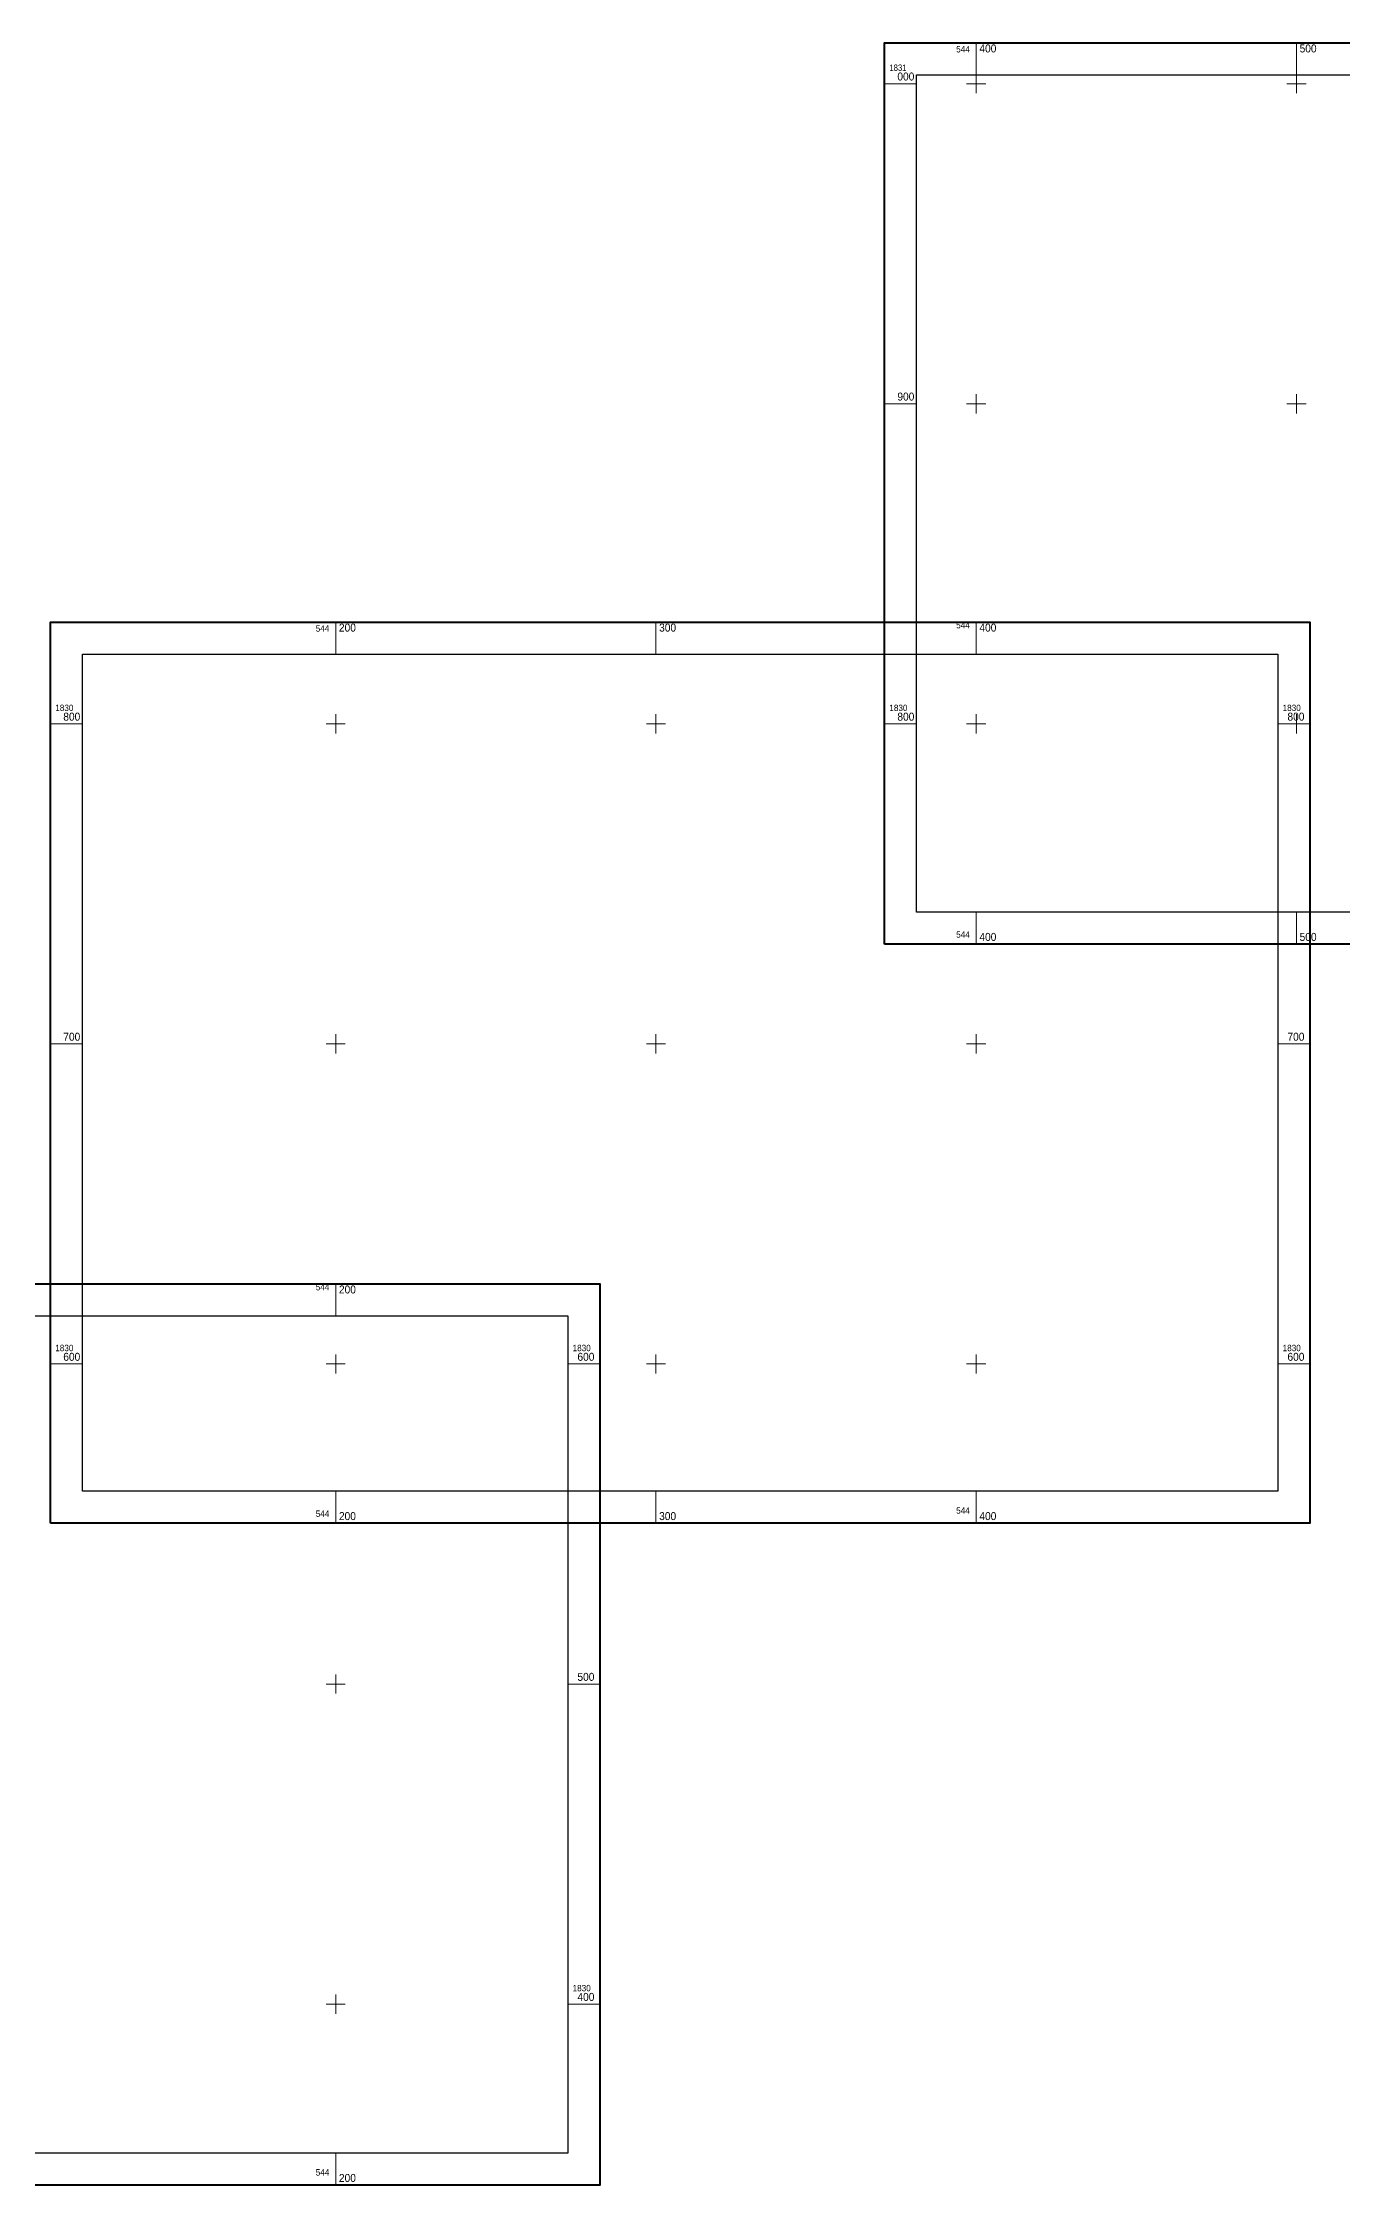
# Model space of a CAD drawing. Header units: metres. Extents: x 542869 to 545424, y 1823472 to 1835781.
# Drawn here: x 544109 to 544514, y 1830343 to 1831013 of the extents above; entities that cross this region are included whole.
import ezdxf
from ezdxf.enums import TextEntityAlignment as Align

# ---------------------------------------------------------------- set-up
doc = ezdxf.new("R2010")
doc.units = ezdxf.units.M
for name, color, linetype, lineweight in [('32', 7, 'Continuous', 13), ('33', 7, 'Continuous', 13), ('34', 7, 'Continuous', 13)]:
    doc.layers.add(name, color=color, linetype=linetype, lineweight=lineweight)

msp = doc.modelspace()

# ---------------------------------------------------------------- linework, layer by layer
at = {"layer": '32'}
for p, q in [((544400, 1831002.77), (544400, 1831012.77)), ((544500, 1831002.77), (544500, 1831012.77)), ((544371.39, 1831000), (544381.39, 1831000)), ((544397, 1831000), (544403, 1831000)), ((544400, 1830997), (544400, 1831003)), ((544497, 1831000), (544503, 1831000)), ((544500, 1830997), (544500, 1831003)), ((544371.39, 1830900), (544381.39, 1830900)), ((544397, 1830900), (544403, 1830900)), ((544400, 1830897), (544400, 1830903)), ((544497, 1830900), (544503, 1830900)), ((544500, 1830897), (544500, 1830903)), ((544371.39, 1830800), (544381.39, 1830800)), ((544397, 1830800), (544403, 1830800)), ((544400, 1830797), (544400, 1830803)), ((544497, 1830800), (544503, 1830800)), ((544500, 1830797), (544500, 1830803)), ((544400, 1830731.18), (544400, 1830741.18)), ((544500, 1830731.18), (544500, 1830741.18))]:
    msp.add_line(p, q, dxfattribs=at)
at = {"layer": '32', "lineweight": 40}
msp.add_lwpolyline([(544371.39, 1830731.18), (544371.39, 1831012.77), (544764.66, 1831012.77), (544764.66, 1830731.18)], close=True, dxfattribs=at)
at = {"layer": '32', "lineweight": 25}
msp.add_lwpolyline([(544381.39, 1830741.18), (544381.39, 1831002.77), (544754.66, 1831002.77), (544754.66, 1830741.18)], close=True, dxfattribs=at)
at = {"layer": '33'}
for p, q in [((544200, 1830821.82), (544200, 1830831.82)), ((544300, 1830821.82), (544300, 1830831.82)), ((544400, 1830821.82), (544400, 1830831.82)), ((544110.93, 1830800), (544120.93, 1830800)), ((544197, 1830800), (544203, 1830800)), ((544200, 1830797), (544200, 1830803)), ((544297, 1830800), (544303, 1830800)), ((544300, 1830797), (544300, 1830803)), ((544397, 1830800), (544403, 1830800)), ((544400, 1830797), (544400, 1830803)), ((544494.2, 1830800), (544504.2, 1830800)), ((544110.93, 1830700), (544120.93, 1830700)), ((544197, 1830700), (544203, 1830700)), ((544200, 1830697), (544200, 1830703)), ((544297, 1830700), (544303, 1830700)), ((544300, 1830697), (544300, 1830703)), ((544397, 1830700), (544403, 1830700)), ((544400, 1830697), (544400, 1830703)), ((544494.2, 1830700), (544504.2, 1830700)), ((544110.93, 1830600), (544120.93, 1830600)), ((544197, 1830600), (544203, 1830600)), ((544200, 1830597), (544200, 1830603)), ((544297, 1830600), (544303, 1830600)), ((544300, 1830597), (544300, 1830603)), ((544397, 1830600), (544403, 1830600)), ((544400, 1830597), (544400, 1830603)), ((544494.2, 1830600), (544504.2, 1830600)), ((544200, 1830550.23), (544200, 1830560.23)), ((544300, 1830550.23), (544300, 1830560.23)), ((544400, 1830550.23), (544400, 1830560.23))]:
    msp.add_line(p, q, dxfattribs=at)
at = {"layer": '33', "lineweight": 40}
msp.add_lwpolyline([(544110.93, 1830550.23), (544110.93, 1830831.82), (544504.2, 1830831.82), (544504.2, 1830550.23)], close=True, dxfattribs=at)
at = {"layer": '33', "lineweight": 25}
msp.add_lwpolyline([(544120.93, 1830560.23), (544120.93, 1830821.82), (544494.2, 1830821.82), (544494.2, 1830560.23)], close=True, dxfattribs=at)
at = {"layer": '34'}
for p, q in [((544200, 1830615.03), (544200, 1830625.03)), ((544197, 1830600), (544203, 1830600)), ((544200, 1830597), (544200, 1830603)), ((544272.48, 1830600), (544282.48, 1830600)), ((544197, 1830500), (544203, 1830500)), ((544200, 1830497), (544200, 1830503)), ((544272.48, 1830500), (544282.48, 1830500)), ((544197, 1830400), (544203, 1830400)), ((544200, 1830397), (544200, 1830403)), ((544272.48, 1830400), (544282.48, 1830400)), ((544200, 1830343.44), (544200, 1830353.44))]:
    msp.add_line(p, q, dxfattribs=at)
at = {"layer": '34', "lineweight": 40}
msp.add_lwpolyline([(543889.21, 1830343.44), (543889.21, 1830625.03), (544282.48, 1830625.03), (544282.48, 1830343.44)], close=True, dxfattribs=at)
at = {"layer": '34', "lineweight": 25}
msp.add_lwpolyline([(543899.21, 1830353.44), (543899.21, 1830615.03), (544272.48, 1830615.03), (544272.48, 1830353.44)], close=True, dxfattribs=at)

# ---------------------------------------------------------------- texts
at = {"layer": '32'}
for s, height, width, p in [('1831', 2, 0.9, (544372.89, 1831004)), ('400', 2.5, 0.95, (544401, 1831009.77)), ('500', 2.5, 0.95, (544501, 1831009.77)), ('000', 2.5, 0.95, (544375.39, 1831001)), ('900', 2.5, 0.95, (544375.39, 1830901)), ('1830', 2, 0.95, (544372.89, 1830804)), ('800', 2.5, 0.95, (544375.39, 1830801)), ('400', 2.5, 0.95, (544401, 1830732.18)), ('500', 2.5, 0.95, (544501, 1830732.18))]:
    msp.add_text(s, height=height, dxfattribs=dict(at, width=width)).set_placement(p)
at = {"layer": '32', "width": 0.95}
for p in [(544398, 1831009.77), (544398, 1830733.18)]:
    msp.add_text('544', height=2, dxfattribs=at).set_placement(p, align=Align.RIGHT)
at = {"layer": '33', "width": 0.95}
for p in [(544398, 1830829.82), (544198, 1830828.82), (544198, 1830552.23), (544398, 1830553.23)]:
    msp.add_text('544', height=2, dxfattribs=at).set_placement(p, align=Align.RIGHT)
for s, height, p in [('200', 2.5, (544201, 1830828.82)), ('300', 2.5, (544301, 1830828.82)), ('400', 2.5, (544401, 1830828.82)), ('1830', 2, (544112.43, 1830804)), ('1830', 2, (544495.7, 1830804)), ('800', 2.5, (544114.93, 1830801)), ('800', 2.5, (544497.2, 1830801)), ('700', 2.5, (544114.93, 1830701)), ('700', 2.5, (544497.2, 1830701)), ('1830', 2, (544112.43, 1830604)), ('1830', 2, (544495.7, 1830604)), ('600', 2.5, (544114.93, 1830601)), ('600', 2.5, (544497.2, 1830601)), ('200', 2.5, (544201, 1830551.23)), ('300', 2.5, (544301, 1830551.23)), ('400', 2.5, (544401, 1830551.23))]:
    msp.add_text(s, height=height, dxfattribs=at).set_placement(p)
at = {"layer": '34', "width": 0.95}
for p in [(544198, 1830623.03), (544198, 1830346.44)]:
    msp.add_text('544', height=2, dxfattribs=at).set_placement(p, align=Align.RIGHT)
for s, height, p in [('200', 2.5, (544201, 1830622.03)), ('1830', 2, (544273.98, 1830604)), ('600', 2.5, (544275.48, 1830601)), ('500', 2.5, (544275.48, 1830501)), ('1830', 2, (544273.98, 1830404)), ('400', 2.5, (544275.48, 1830401)), ('200', 2.5, (544201, 1830344.44))]:
    msp.add_text(s, height=height, dxfattribs=at).set_placement(p)

doc.saveas('drawing.dxf')
